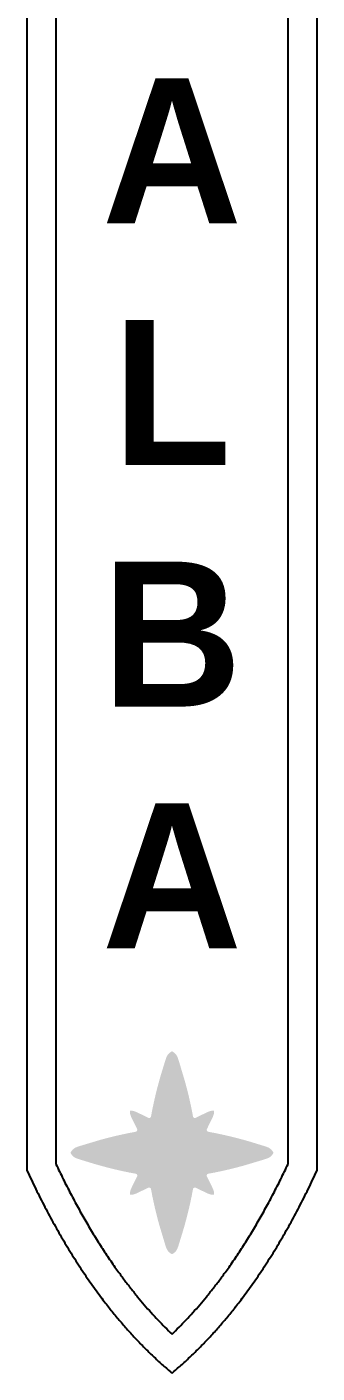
# Model space of a CAD drawing. Header units: metres. Extents: x -6.5 to 29.8, y -1.8 to 5.3.
# Drawn here: x 16.749 to 16.849, y -1.8026 to -1.3383 of the extents above; entities that cross this region are included whole.
import ezdxf

# ---------------------------------------------------------------- set-up
doc = ezdxf.new("R2010")
doc.units = ezdxf.units.M
for name, color, linetype, true_color in [('BANDERA$BORDE', 40, 'Continuous', 0xffbf00), ('BANDERA$ESTRELLAS$GRANDE', 252, 'Continuous', 0x696969), ('BANDERA$TEXTO', 5, 'Continuous', 0x0000ff)]:
    doc.layers.add(name, color=color, linetype=linetype, true_color=true_color)
doc.styles.add('Predeterminado', font='')
doc.styles.get('Predeterminado').set_extended_font_data('Arial')

msp = doc.modelspace()

# ---------------------------------------------------------------- hatches: boundary and pattern name
at = {"layer": 'BANDERA$ESTRELLAS$GRANDE', "extrusion": (0, 0, -1)}
msp.add_hatch(color=256, dxfattribs=at).paths.add_polyline_path([(-16.78698, -1.73486), (-16.78532, -1.73819), (-16.78513, -1.73861), (-16.78495, -1.73901), (-16.78487, -1.73921), (-16.7848, -1.7394), (-16.78473, -1.73959), (-16.78467, -1.73978), (-16.78465, -1.73987), (-16.78462, -1.73996), (-16.7846, -1.74005), (-16.78458, -1.74014), (-16.78456, -1.74023), (-16.78455, -1.74031), (-16.78453, -1.7404), (-16.78452, -1.74048), (-16.78452, -1.74057), (-16.78452, -1.74061), (-16.78451, -1.74065), (-16.78451, -1.74069), (-16.78451, -1.74073), (-16.78451, -1.74077), (-16.78452, -1.74081), (-16.78452, -1.74085), (-16.78452, -1.74088), (-16.78452, -1.74092), (-16.78453, -1.74096), (-16.78454, -1.741), (-16.78454, -1.74104), (-16.78455, -1.74107), (-16.78456, -1.74111), (-16.78459, -1.74112), (-16.78463, -1.74112), (-16.78467, -1.74113), (-16.78471, -1.74114), (-16.78474, -1.74114), (-16.78478, -1.74115), (-16.78482, -1.74115), (-16.78486, -1.74115), (-16.7849, -1.74115), (-16.78494, -1.74115), (-16.78498, -1.74115), (-16.78502, -1.74115), (-16.78506, -1.74115), (-16.7851, -1.74115), (-16.78518, -1.74114), (-16.78527, -1.74113), (-16.78535, -1.74112), (-16.78544, -1.7411), (-16.78552, -1.74109), (-16.78561, -1.74107), (-16.7857, -1.74105), (-16.78579, -1.74102), (-16.78589, -1.74099), (-16.78607, -1.74093), (-16.78626, -1.74087), (-16.78646, -1.74079), (-16.78665, -1.74071), (-16.78706, -1.74054), (-16.79076, -1.73873), (-16.79078, -1.73872), (-16.7908, -1.73871), (-16.79082, -1.7387), (-16.79084, -1.7387), (-16.79086, -1.73869), (-16.79087, -1.73868), (-16.79089, -1.73867), (-16.79091, -1.73867), (-16.79093, -1.73866), (-16.79096, -1.73865), (-16.79098, -1.73865), (-16.791, -1.73865), (-16.79102, -1.73864), (-16.79104, -1.73864), (-16.79106, -1.73864), (-16.79108, -1.73863), (-16.7911, -1.73863), (-16.79112, -1.73863), (-16.79115, -1.73863), (-16.79117, -1.73863), (-16.79119, -1.73864), (-16.79121, -1.73864), (-16.79123, -1.73864), (-16.79125, -1.73865), (-16.79127, -1.73865), (-16.79129, -1.73865), (-16.79131, -1.73866), (-16.79133, -1.73867), (-16.79135, -1.73867), (-16.79137, -1.73868), (-16.79139, -1.73869), (-16.79141, -1.73869), (-16.79143, -1.7387), (-16.79145, -1.73871), (-16.79146, -1.73872), (-16.79148, -1.73873), (-16.7915, -1.73874), (-16.79152, -1.73876), (-16.79153, -1.73877), (-16.79155, -1.73878), (-16.79157, -1.73879), (-16.79158, -1.73881), (-16.7916, -1.73882), (-16.79161, -1.73884), (-16.79163, -1.73885), (-16.79164, -1.73887), (-16.79166, -1.73888), (-16.79167, -1.7389), (-16.79168, -1.73892), (-16.7917, -1.73894), (-16.79171, -1.73895), (-16.79172, -1.73897), (-16.79173, -1.73899), (-16.79174, -1.73901), (-16.79175, -1.73903), (-16.79176, -1.73905), (-16.79176, -1.73907), (-16.79177, -1.73909), (-16.79178, -1.73911), (-16.79179, -1.73913), (-16.79179, -1.73915), (-16.7918, -1.73917), (-16.7918, -1.73919), (-16.7918, -1.73921), (-16.79222, -1.74143), (-16.79272, -1.74382), (-16.79328, -1.74627), (-16.79387, -1.74866), (-16.79462, -1.75147), (-16.79654, -1.75786), (-16.79686, -1.75889), (-16.79696, -1.75918), (-16.79707, -1.75945), (-16.79712, -1.75958), (-16.79717, -1.75971), (-16.79723, -1.75983), (-16.79729, -1.75995), (-16.79735, -1.76006), (-16.79741, -1.76017), (-16.79748, -1.76028), (-16.79751, -1.76033), (-16.79754, -1.76038), (-16.79758, -1.76043), (-16.79762, -1.76048), (-16.79765, -1.76053), (-16.79769, -1.76058), (-16.79773, -1.76063), (-16.79777, -1.76067), (-16.79781, -1.76072), (-16.79786, -1.76077), (-16.7979, -1.76081), (-16.79795, -1.76086), (-16.79799, -1.7609), (-16.79804, -1.76095), (-16.79809, -1.76099), (-16.79814, -1.76104), (-16.79825, -1.76113), (-16.79836, -1.76121), (-16.79848, -1.7613), (-16.79861, -1.76138), (-16.79874, -1.76147), (-16.79888, -1.76155), (-16.79903, -1.76164), (-16.79918, -1.76155), (-16.79932, -1.76147), (-16.79945, -1.76138), (-16.79958, -1.7613), (-16.79969, -1.76121), (-16.79981, -1.76113), (-16.79991, -1.76104), (-16.79996, -1.76099), (-16.80001, -1.76095), (-16.80006, -1.7609), (-16.80011, -1.76086), (-16.80015, -1.76081), (-16.8002, -1.76077), (-16.80024, -1.76072), (-16.80028, -1.76067), (-16.80032, -1.76063), (-16.80036, -1.76058), (-16.8004, -1.76053), (-16.80044, -1.76048), (-16.80048, -1.76043), (-16.80051, -1.76038), (-16.80055, -1.76033), (-16.80058, -1.76028), (-16.80065, -1.76017), (-16.80071, -1.76006), (-16.80077, -1.75995), (-16.80083, -1.75983), (-16.80088, -1.75971), (-16.80094, -1.75958), (-16.80099, -1.75945), (-16.80109, -1.75918), (-16.80119, -1.75889), (-16.80271, -1.75397), (-16.80343, -1.75147), (-16.80418, -1.74866), (-16.80478, -1.74627), (-16.80534, -1.74382), (-16.80584, -1.74143), (-16.80625, -1.73921), (-16.80626, -1.73919), (-16.80626, -1.73917), (-16.80627, -1.73915), (-16.80627, -1.73913), (-16.80628, -1.73911), (-16.80628, -1.73909), (-16.80629, -1.73907), (-16.8063, -1.73905), (-16.80631, -1.73903), (-16.80632, -1.73901), (-16.80633, -1.73899), (-16.80634, -1.73897), (-16.80635, -1.73895), (-16.80636, -1.73894), (-16.80637, -1.73892), (-16.80639, -1.7389), (-16.8064, -1.73888), (-16.80641, -1.73887), (-16.80643, -1.73885), (-16.80644, -1.73884), (-16.80646, -1.73882), (-16.80647, -1.73881), (-16.80649, -1.73879), (-16.80651, -1.73878), (-16.80652, -1.73877), (-16.80654, -1.73876), (-16.80656, -1.73874), (-16.80658, -1.73873), (-16.80659, -1.73872), (-16.80661, -1.73871), (-16.80663, -1.7387), (-16.80665, -1.73869), (-16.80667, -1.73869), (-16.80669, -1.73868), (-16.8067, -1.73867), (-16.80672, -1.73867), (-16.80674, -1.73866), (-16.80676, -1.73865), (-16.80678, -1.73865), (-16.80681, -1.73865), (-16.80683, -1.73864), (-16.80685, -1.73864), (-16.80687, -1.73864), (-16.80689, -1.73863), (-16.80691, -1.73863), (-16.80693, -1.73863), (-16.80695, -1.73863), (-16.80698, -1.73863), (-16.807, -1.73864), (-16.80702, -1.73864), (-16.80704, -1.73864), (-16.80706, -1.73865), (-16.80708, -1.73865), (-16.8071, -1.73865), (-16.80712, -1.73866), (-16.80714, -1.73867), (-16.80716, -1.73867), (-16.80718, -1.73868), (-16.8072, -1.73869), (-16.80722, -1.7387), (-16.80724, -1.7387), (-16.80726, -1.73871), (-16.80728, -1.73872), (-16.80729, -1.73873), (-16.81058, -1.74034), (-16.811, -1.74054), (-16.8114, -1.74071), (-16.8116, -1.74079), (-16.81179, -1.74087), (-16.81198, -1.74093), (-16.81217, -1.74099), (-16.81226, -1.74102), (-16.81235, -1.74105), (-16.81244, -1.74107), (-16.81253, -1.74109), (-16.81262, -1.7411), (-16.81271, -1.74112), (-16.81279, -1.74113), (-16.81287, -1.74114), (-16.81296, -1.74115), (-16.813, -1.74115), (-16.81304, -1.74115), (-16.81308, -1.74115), (-16.81312, -1.74115), (-16.81316, -1.74115), (-16.8132, -1.74115), (-16.81324, -1.74115), (-16.81328, -1.74115), (-16.81331, -1.74114), (-16.81335, -1.74114), (-16.81339, -1.74113), (-16.81343, -1.74112), (-16.81346, -1.74112), (-16.8135, -1.74111), (-16.81351, -1.74107), (-16.81352, -1.74104), (-16.81352, -1.741), (-16.81353, -1.74096), (-16.81353, -1.74092), (-16.81354, -1.74088), (-16.81354, -1.74085), (-16.81354, -1.74081), (-16.81354, -1.74077), (-16.81354, -1.74073), (-16.81354, -1.74069), (-16.81354, -1.74065), (-16.81354, -1.74061), (-16.81354, -1.74057), (-16.81353, -1.74048), (-16.81352, -1.7404), (-16.81351, -1.74031), (-16.8135, -1.74023), (-16.81348, -1.74014), (-16.81346, -1.74005), (-16.81344, -1.73996), (-16.81341, -1.73987), (-16.81338, -1.73978), (-16.81333, -1.73959), (-16.81326, -1.7394), (-16.81318, -1.73921), (-16.8131, -1.73901), (-16.81293, -1.73861), (-16.81273, -1.73819), (-16.81107, -1.73484), (-16.81106, -1.73482), (-16.81106, -1.7348), (-16.81105, -1.73478), (-16.81104, -1.73476), (-16.81104, -1.73475), (-16.81103, -1.73473), (-16.81103, -1.73471), (-16.81102, -1.73469), (-16.81102, -1.73467), (-16.81101, -1.73465), (-16.81101, -1.73463), (-16.81101, -1.73461), (-16.81101, -1.73459), (-16.81101, -1.73457), (-16.81101, -1.73454), (-16.81101, -1.73452), (-16.81101, -1.7345), (-16.81101, -1.73448), (-16.81101, -1.73446), (-16.81101, -1.73444), (-16.81102, -1.73442), (-16.81102, -1.7344), (-16.81103, -1.73438), (-16.81103, -1.73436), (-16.81104, -1.73434), (-16.81104, -1.73433), (-16.81105, -1.73431), (-16.81106, -1.73429), (-16.81106, -1.73427), (-16.81107, -1.73425), (-16.81108, -1.73423), (-16.81109, -1.73422), (-16.8111, -1.7342), (-16.81111, -1.73418), (-16.81112, -1.73417), (-16.81113, -1.73415), (-16.81114, -1.73413), (-16.81115, -1.73412), (-16.81117, -1.7341), (-16.81118, -1.73409), (-16.81119, -1.73407), (-16.81121, -1.73406), (-16.81122, -1.73404), (-16.81124, -1.73403), (-16.81125, -1.73402), (-16.81127, -1.734), (-16.81129, -1.73399), (-16.8113, -1.73398), (-16.81132, -1.73397), (-16.81134, -1.73396), (-16.81135, -1.73395), (-16.81137, -1.73394), (-16.81139, -1.73393), (-16.81141, -1.73392), (-16.81143, -1.73391), (-16.81145, -1.7339), (-16.81146, -1.73389), (-16.81148, -1.73389), (-16.8115, -1.73388), (-16.81152, -1.73388), (-16.81154, -1.73387), (-16.81156, -1.73387), (-16.81158, -1.73386), (-16.8138, -1.73345), (-16.8162, -1.73295), (-16.81865, -1.73239), (-16.82105, -1.73179), (-16.82386, -1.73104), (-16.83025, -1.72913), (-16.83128, -1.7288), (-16.83157, -1.7287), (-16.83185, -1.7286), (-16.83197, -1.72855), (-16.8321, -1.72849), (-16.83222, -1.72844), (-16.83234, -1.72838), (-16.83245, -1.72832), (-16.83256, -1.72826), (-16.83267, -1.72819), (-16.83272, -1.72816), (-16.83277, -1.72812), (-16.83282, -1.72809), (-16.83287, -1.72805), (-16.83292, -1.72801), (-16.83297, -1.72797), (-16.83302, -1.72793), (-16.83307, -1.72789), (-16.83311, -1.72785), (-16.83316, -1.72781), (-16.8332, -1.72776), (-16.83325, -1.72772), (-16.8333, -1.72767), (-16.83334, -1.72762), (-16.83338, -1.72757), (-16.83343, -1.72752), (-16.83352, -1.72742), (-16.8336, -1.7273), (-16.83369, -1.72718), (-16.83377, -1.72706), (-16.83386, -1.72693), (-16.83394, -1.72679), (-16.83403, -1.72664), (-16.83394, -1.72649), (-16.83386, -1.72635), (-16.83377, -1.72622), (-16.83369, -1.72609), (-16.8336, -1.72597), (-16.83352, -1.72586), (-16.83343, -1.72575), (-16.83338, -1.7257), (-16.83334, -1.72565), (-16.8333, -1.7256), (-16.83325, -1.72556), (-16.8332, -1.72551), (-16.83316, -1.72547), (-16.83311, -1.72542), (-16.83307, -1.72538), (-16.83302, -1.72534), (-16.83297, -1.7253), (-16.83292, -1.72526), (-16.83287, -1.72523), (-16.83282, -1.72519), (-16.83277, -1.72515), (-16.83272, -1.72512), (-16.83267, -1.72508), (-16.83256, -1.72502), (-16.83245, -1.72496), (-16.83234, -1.7249), (-16.83222, -1.72484), (-16.8321, -1.72478), (-16.83197, -1.72473), (-16.83185, -1.72468), (-16.83157, -1.72457), (-16.83128, -1.72447), (-16.82636, -1.72295), (-16.82386, -1.72223), (-16.82105, -1.72148), (-16.81865, -1.72089), (-16.8162, -1.72033), (-16.8138, -1.71983), (-16.81158, -1.71941), (-16.81156, -1.71941), (-16.81154, -1.7194), (-16.81152, -1.7194), (-16.8115, -1.71939), (-16.81148, -1.71939), (-16.81146, -1.71938), (-16.81145, -1.71937), (-16.81143, -1.71937), (-16.81141, -1.71936), (-16.81139, -1.71935), (-16.81137, -1.71934), (-16.81135, -1.71933), (-16.81134, -1.71932), (-16.81132, -1.71931), (-16.8113, -1.7193), (-16.81129, -1.71928), (-16.81127, -1.71927), (-16.81125, -1.71926), (-16.81124, -1.71925), (-16.81122, -1.71923), (-16.81121, -1.71922), (-16.81119, -1.7192), (-16.81118, -1.71919), (-16.81117, -1.71917), (-16.81115, -1.71916), (-16.81114, -1.71914), (-16.81113, -1.71912), (-16.81112, -1.71911), (-16.81111, -1.71909), (-16.8111, -1.71907), (-16.81109, -1.71906), (-16.81108, -1.71904), (-16.81107, -1.71902), (-16.81106, -1.71901), (-16.81106, -1.71899), (-16.81105, -1.71897), (-16.81104, -1.71895), (-16.81104, -1.71893), (-16.81103, -1.71891), (-16.81103, -1.71889), (-16.81102, -1.71887), (-16.81102, -1.71885), (-16.81101, -1.71883), (-16.81101, -1.71881), (-16.81101, -1.71879), (-16.81101, -1.71877), (-16.81101, -1.71875), (-16.81101, -1.71873), (-16.81101, -1.71871), (-16.81101, -1.71869), (-16.81101, -1.71867), (-16.81101, -1.71865), (-16.81101, -1.71863), (-16.81102, -1.71861), (-16.81102, -1.71859), (-16.81103, -1.71857), (-16.81103, -1.71855), (-16.81104, -1.71853), (-16.81104, -1.71851), (-16.81105, -1.71849), (-16.81106, -1.71847), (-16.81106, -1.71845), (-16.81107, -1.71844), (-16.81273, -1.71509), (-16.81293, -1.71467), (-16.8131, -1.71426), (-16.81318, -1.71407), (-16.81326, -1.71387), (-16.81333, -1.71368), (-16.81338, -1.71349), (-16.81341, -1.7134), (-16.81344, -1.71331), (-16.81346, -1.71322), (-16.81348, -1.71313), (-16.8135, -1.71305), (-16.81351, -1.71296), (-16.81352, -1.71287), (-16.81353, -1.71279), (-16.81354, -1.71271), (-16.81354, -1.71267), (-16.81354, -1.71263), (-16.81354, -1.71259), (-16.81354, -1.71255), (-16.81354, -1.71251), (-16.81354, -1.71247), (-16.81354, -1.71243), (-16.81354, -1.71239), (-16.81353, -1.71235), (-16.81353, -1.71231), (-16.81352, -1.71228), (-16.81352, -1.71224), (-16.81351, -1.7122), (-16.8135, -1.71217), (-16.81346, -1.71216), (-16.81343, -1.71215), (-16.81339, -1.71214), (-16.81335, -1.71214), (-16.81331, -1.71213), (-16.81328, -1.71213), (-16.81324, -1.71213), (-16.8132, -1.71212), (-16.81316, -1.71212), (-16.81312, -1.71212), (-16.81308, -1.71212), (-16.81304, -1.71212), (-16.813, -1.71212), (-16.81296, -1.71213), (-16.81287, -1.71213), (-16.81279, -1.71214), (-16.81271, -1.71216), (-16.81262, -1.71217), (-16.81253, -1.71219), (-16.81244, -1.71221), (-16.81235, -1.71223), (-16.81226, -1.71225), (-16.81217, -1.71228), (-16.81198, -1.71234), (-16.81179, -1.71241), (-16.8116, -1.71248), (-16.8114, -1.71256), (-16.811, -1.71274), (-16.81058, -1.71293), (-16.80723, -1.71459), (-16.80721, -1.7146), (-16.80719, -1.71461), (-16.80717, -1.71462), (-16.80716, -1.71462), (-16.80714, -1.71463), (-16.80712, -1.71464), (-16.8071, -1.71464), (-16.80708, -1.71464), (-16.80706, -1.71465), (-16.80704, -1.71465), (-16.80702, -1.71465), (-16.807, -1.71466), (-16.80698, -1.71466), (-16.80696, -1.71466), (-16.80694, -1.71466), (-16.80692, -1.71466), (-16.80689, -1.71466), (-16.80687, -1.71466), (-16.80685, -1.71465), (-16.80683, -1.71465), (-16.80681, -1.71465), (-16.80679, -1.71464), (-16.80677, -1.71464), (-16.80675, -1.71464), (-16.80674, -1.71463), (-16.80672, -1.71462), (-16.8067, -1.71462), (-16.80668, -1.71461), (-16.80666, -1.7146), (-16.80664, -1.71459), (-16.80663, -1.71459), (-16.80661, -1.71458), (-16.80659, -1.71457), (-16.80657, -1.71456), (-16.80656, -1.71455), (-16.80654, -1.71454), (-16.80652, -1.71452), (-16.80651, -1.71451), (-16.80649, -1.7145), (-16.80648, -1.71449), (-16.80646, -1.71447), (-16.80645, -1.71446), (-16.80643, -1.71444), (-16.80642, -1.71443), (-16.80641, -1.71441), (-16.80639, -1.7144), (-16.80638, -1.71438), (-16.80637, -1.71436), (-16.80636, -1.71435), (-16.80635, -1.71433), (-16.80634, -1.71431), (-16.80633, -1.71429), (-16.80632, -1.71428), (-16.80631, -1.71426), (-16.8063, -1.71424), (-16.80629, -1.71422), (-16.80629, -1.7142), (-16.80628, -1.71418), (-16.80627, -1.71416), (-16.80627, -1.71414), (-16.80626, -1.71412), (-16.80626, -1.71411), (-16.80626, -1.71409), (-16.80584, -1.71186), (-16.80534, -1.70947), (-16.80478, -1.70701), (-16.80418, -1.70461), (-16.80343, -1.70181), (-16.80152, -1.69542), (-16.80119, -1.69439), (-16.80109, -1.69409), (-16.80099, -1.69382), (-16.80094, -1.69369), (-16.80088, -1.69357), (-16.80083, -1.69344), (-16.80077, -1.69333), (-16.80071, -1.69321), (-16.80065, -1.6931), (-16.80058, -1.693), (-16.80055, -1.69295), (-16.80051, -1.69289), (-16.80048, -1.69284), (-16.80044, -1.69279), (-16.8004, -1.69274), (-16.80036, -1.6927), (-16.80032, -1.69265), (-16.80028, -1.6926), (-16.80024, -1.69255), (-16.8002, -1.69251), (-16.80015, -1.69246), (-16.80011, -1.69242), (-16.80006, -1.69237), (-16.80001, -1.69233), (-16.79996, -1.69228), (-16.79991, -1.69224), (-16.79981, -1.69215), (-16.79969, -1.69206), (-16.79958, -1.69198), (-16.79945, -1.69189), (-16.79932, -1.69181), (-16.79918, -1.69172), (-16.79903, -1.69164), (-16.79888, -1.69172), (-16.79874, -1.69181), (-16.79861, -1.69189), (-16.79848, -1.69198), (-16.79836, -1.69206), (-16.79825, -1.69215), (-16.79814, -1.69224), (-16.79809, -1.69228), (-16.79804, -1.69233), (-16.79799, -1.69237), (-16.79795, -1.69242), (-16.7979, -1.69246), (-16.79786, -1.69251), (-16.79781, -1.69255), (-16.79777, -1.6926), (-16.79773, -1.69265), (-16.79769, -1.6927), (-16.79765, -1.69274), (-16.79762, -1.69279), (-16.79758, -1.69284), (-16.79754, -1.69289), (-16.79751, -1.69295), (-16.79748, -1.693), (-16.79741, -1.6931), (-16.79735, -1.69321), (-16.79729, -1.69333), (-16.79723, -1.69344), (-16.79717, -1.69357), (-16.79712, -1.69369), (-16.79707, -1.69382), (-16.79696, -1.69409), (-16.79686, -1.69439), (-16.79534, -1.69931), (-16.79462, -1.70181), (-16.79387, -1.70461), (-16.79328, -1.70701), (-16.79272, -1.70947), (-16.79222, -1.71186), (-16.7918, -1.71409), (-16.7918, -1.71411), (-16.79179, -1.71412), (-16.79179, -1.71414), (-16.79178, -1.71416), (-16.79178, -1.71418), (-16.79177, -1.7142), (-16.79176, -1.71422), (-16.79176, -1.71424), (-16.79175, -1.71426), (-16.79174, -1.71428), (-16.79173, -1.71429), (-16.79172, -1.71431), (-16.79171, -1.71433), (-16.7917, -1.71435), (-16.79169, -1.71436), (-16.79168, -1.71438), (-16.79166, -1.7144), (-16.79165, -1.71441), (-16.79164, -1.71443), (-16.79162, -1.71444), (-16.79161, -1.71446), (-16.79159, -1.71447), (-16.79158, -1.71449), (-16.79156, -1.7145), (-16.79155, -1.71451), (-16.79153, -1.71452), (-16.79152, -1.71454), (-16.7915, -1.71455), (-16.79148, -1.71456), (-16.79147, -1.71457), (-16.79145, -1.71458), (-16.79143, -1.71459), (-16.79141, -1.71459), (-16.7914, -1.7146), (-16.79138, -1.71461), (-16.79136, -1.71462), (-16.79134, -1.71462), (-16.79132, -1.71463), (-16.7913, -1.71464), (-16.79128, -1.71464), (-16.79126, -1.71464), (-16.79124, -1.71465), (-16.79122, -1.71465), (-16.7912, -1.71465), (-16.79118, -1.71466), (-16.79116, -1.71466), (-16.79114, -1.71466), (-16.79112, -1.71466), (-16.7911, -1.71466), (-16.79108, -1.71466), (-16.79106, -1.71466), (-16.79104, -1.71465), (-16.79102, -1.71465), (-16.791, -1.71465), (-16.79098, -1.71464), (-16.79096, -1.71464), (-16.79094, -1.71464), (-16.79092, -1.71463), (-16.7909, -1.71462), (-16.79088, -1.71462), (-16.79086, -1.71461), (-16.79085, -1.7146), (-16.79083, -1.71459), (-16.78748, -1.71293), (-16.78706, -1.71274), (-16.78665, -1.71256), (-16.78646, -1.71248), (-16.78626, -1.71241), (-16.78607, -1.71234), (-16.78589, -1.71228), (-16.78579, -1.71225), (-16.7857, -1.71223), (-16.78561, -1.71221), (-16.78552, -1.71219), (-16.78544, -1.71217), (-16.78535, -1.71216), (-16.78527, -1.71214), (-16.78518, -1.71213), (-16.7851, -1.71213), (-16.78506, -1.71212), (-16.78502, -1.71212), (-16.78498, -1.71212), (-16.78494, -1.71212), (-16.7849, -1.71212), (-16.78486, -1.71212), (-16.78482, -1.71213), (-16.78478, -1.71213), (-16.78474, -1.71213), (-16.78471, -1.71214), (-16.78467, -1.71214), (-16.78463, -1.71215), (-16.78459, -1.71216), (-16.78456, -1.71217), (-16.78455, -1.7122), (-16.78454, -1.71224), (-16.78454, -1.71228), (-16.78453, -1.71231), (-16.78452, -1.71235), (-16.78452, -1.71239), (-16.78452, -1.71243), (-16.78452, -1.71247), (-16.78451, -1.71251), (-16.78451, -1.71255), (-16.78451, -1.71259), (-16.78451, -1.71263), (-16.78452, -1.71267), (-16.78452, -1.71271), (-16.78452, -1.71279), (-16.78453, -1.71287), (-16.78455, -1.71296), (-16.78456, -1.71305), (-16.78458, -1.71313), (-16.7846, -1.71322), (-16.78462, -1.71331), (-16.78465, -1.7134), (-16.78467, -1.71349), (-16.78473, -1.71368), (-16.7848, -1.71387), (-16.78487, -1.71407), (-16.78495, -1.71426), (-16.78513, -1.71467), (-16.78532, -1.71509), (-16.78699, -1.71844), (-16.78699, -1.71845), (-16.787, -1.71847), (-16.78701, -1.71849), (-16.78701, -1.71851), (-16.78702, -1.71853), (-16.78703, -1.71855), (-16.78703, -1.71857), (-16.78704, -1.71859), (-16.78704, -1.71861), (-16.78704, -1.71863), (-16.78705, -1.71865), (-16.78705, -1.71867), (-16.78705, -1.71869), (-16.78705, -1.71871), (-16.78705, -1.71873), (-16.78705, -1.71875), (-16.78705, -1.71877), (-16.78705, -1.71879), (-16.78705, -1.71881), (-16.78704, -1.71883), (-16.78704, -1.71885), (-16.78704, -1.71887), (-16.78703, -1.71889), (-16.78703, -1.71891), (-16.78702, -1.71893), (-16.78701, -1.71895), (-16.78701, -1.71897), (-16.787, -1.71899), (-16.78699, -1.71901), (-16.78699, -1.71902), (-16.78698, -1.71904), (-16.78697, -1.71906), (-16.78696, -1.71907), (-16.78695, -1.71909), (-16.78694, -1.71911), (-16.78693, -1.71912), (-16.78691, -1.71914), (-16.7869, -1.71916), (-16.78689, -1.71917), (-16.78688, -1.71919), (-16.78686, -1.7192), (-16.78685, -1.71922), (-16.78683, -1.71923), (-16.78682, -1.71925), (-16.7868, -1.71926), (-16.78679, -1.71927), (-16.78677, -1.71928), (-16.78675, -1.7193), (-16.78674, -1.71931), (-16.78672, -1.71932), (-16.7867, -1.71933), (-16.78668, -1.71934), (-16.78667, -1.71935), (-16.78665, -1.71936), (-16.78663, -1.71937), (-16.78661, -1.71937), (-16.78659, -1.71938), (-16.78657, -1.71939), (-16.78655, -1.71939), (-16.78653, -1.7194), (-16.78652, -1.7194), (-16.7865, -1.71941), (-16.78648, -1.71941), (-16.78425, -1.71983), (-16.78186, -1.72033), (-16.7794, -1.72089), (-16.777, -1.72148), (-16.7742, -1.72223), (-16.76781, -1.72415), (-16.76678, -1.72447), (-16.76649, -1.72457), (-16.76621, -1.72468), (-16.76608, -1.72473), (-16.76596, -1.72478), (-16.76584, -1.72484), (-16.76572, -1.7249), (-16.76561, -1.72496), (-16.7655, -1.72502), (-16.76539, -1.72508), (-16.76534, -1.72512), (-16.76529, -1.72515), (-16.76523, -1.72519), (-16.76518, -1.72523), (-16.76514, -1.72526), (-16.76509, -1.7253), (-16.76504, -1.72534), (-16.76499, -1.72538), (-16.76494, -1.72542), (-16.7649, -1.72547), (-16.76485, -1.72551), (-16.76481, -1.72556), (-16.76476, -1.7256), (-16.76472, -1.72565), (-16.76467, -1.7257), (-16.76463, -1.72575), (-16.76454, -1.72586), (-16.76445, -1.72597), (-16.76437, -1.72609), (-16.76428, -1.72622), (-16.7642, -1.72635), (-16.76411, -1.72649), (-16.76403, -1.72664), (-16.76411, -1.72679), (-16.7642, -1.72693), (-16.76428, -1.72706), (-16.76437, -1.72718), (-16.76445, -1.7273), (-16.76454, -1.72742), (-16.76463, -1.72752), (-16.76467, -1.72757), (-16.76472, -1.72762), (-16.76476, -1.72767), (-16.76481, -1.72772), (-16.76485, -1.72776), (-16.7649, -1.72781), (-16.76494, -1.72785), (-16.76499, -1.72789), (-16.76504, -1.72793), (-16.76509, -1.72797), (-16.76514, -1.72801), (-16.76518, -1.72805), (-16.76523, -1.72809), (-16.76529, -1.72812), (-16.76534, -1.72816), (-16.76539, -1.72819), (-16.7655, -1.72826), (-16.76561, -1.72832), (-16.76572, -1.72838), (-16.76584, -1.72844), (-16.76596, -1.72849), (-16.76608, -1.72855), (-16.76621, -1.7286), (-16.76649, -1.7287), (-16.76678, -1.7288), (-16.7717, -1.73032), (-16.7742, -1.73104), (-16.777, -1.73179), (-16.7794, -1.73239), (-16.78186, -1.73295), (-16.78425, -1.73345), (-16.78648, -1.73386), (-16.7865, -1.73387), (-16.78652, -1.73387), (-16.78653, -1.73388), (-16.78655, -1.73388), (-16.78657, -1.73389), (-16.78659, -1.73389), (-16.78661, -1.7339), (-16.78663, -1.73391), (-16.78665, -1.73392), (-16.78667, -1.73393), (-16.78668, -1.73394), (-16.7867, -1.73395), (-16.78672, -1.73396), (-16.78674, -1.73397), (-16.78675, -1.73398), (-16.78677, -1.73399), (-16.78679, -1.734), (-16.7868, -1.73402), (-16.78682, -1.73403), (-16.78683, -1.73404), (-16.78685, -1.73406), (-16.78686, -1.73407), (-16.78688, -1.73409), (-16.78689, -1.7341), (-16.7869, -1.73412), (-16.78691, -1.73413), (-16.78693, -1.73415), (-16.78694, -1.73417), (-16.78695, -1.73418), (-16.78696, -1.7342), (-16.78697, -1.73422), (-16.78698, -1.73423), (-16.78699, -1.73425), (-16.78699, -1.73427), (-16.787, -1.73429), (-16.78701, -1.73431), (-16.78701, -1.73433), (-16.78702, -1.73434), (-16.78703, -1.73436), (-16.78703, -1.73438), (-16.78704, -1.7344), (-16.78704, -1.73442), (-16.78704, -1.73444), (-16.78705, -1.73446), (-16.78705, -1.73448), (-16.78705, -1.7345), (-16.78705, -1.73452), (-16.78705, -1.73454), (-16.78705, -1.73457), (-16.78705, -1.73459), (-16.78705, -1.73461), (-16.78705, -1.73463), (-16.78704, -1.73465), (-16.78704, -1.73467), (-16.78704, -1.73469), (-16.78703, -1.73471), (-16.78703, -1.73473), (-16.78702, -1.73475), (-16.78701, -1.73476), (-16.78701, -1.73478), (-16.787, -1.7348), (-16.78699, -1.73482), (-16.78699, -1.73484)], flags=0)

# ---------------------------------------------------------------- linework, layer by layer
at = {"layer": 'BANDERA$BORDE'}
for points in [[(16.84903, -1.73276), (16.84903, -0.94997), (16.74903, -0.94997), (16.74903, -1.73276)], [(16.83903, -1.73054), (16.83903, -0.95997), (16.75903, -0.95997), (16.75903, -1.73054)]]:
    msp.add_lwpolyline(points, dxfattribs=at)
for points in [[(16.75903, -1.73054), (16.77642, -1.76752), (16.79903, -1.7892)], [(16.79903, -1.7892), (16.82164, -1.76752), (16.83903, -1.73054)], [(16.74903, -1.73276), (16.77009, -1.77839), (16.79903, -1.80263)], [(16.79903, -1.80263), (16.82797, -1.77839), (16.84903, -1.73276)]]:
    msp.add_open_spline(points, degree=2, dxfattribs=at)

# ---------------------------------------------------------------- texts
at = {"layer": 'BANDERA$TEXTO', "insert": (16.79903, -1.35606), "char_height": 0.05, "width": 0.1873626, "attachment_point": 2, "style": 'Predeterminado'}
msp.add_mtext('{\\fBahnschrift|b1;A}\\P{\\fBahnschrift|b1;L}\\P{\\fBahnschrift|b1;B}\\P{\\fBahnschrift|b1;A}\\P', dxfattribs=at)

doc.saveas('drawing.dxf')
